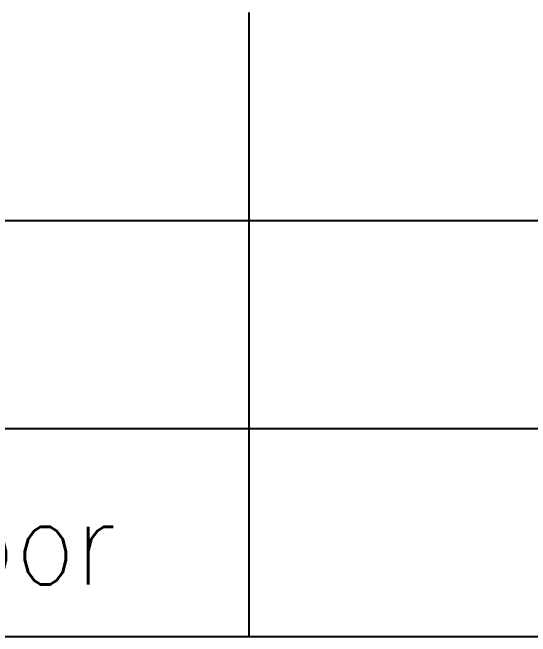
# Paper-space layout 'Lista de piezas separada' of a CAD drawing. Header units: millimetres. Extents: x 0 to 210, y 0 to 297.
# Drawn here: x 37.31 to 52.24, y 35 to 53 of the extents above; entities that cross this region are included whole.
import ezdxf

# ---------------------------------------------------------------- set-up
doc = ezdxf.new("R2010")
doc.units = ezdxf.units.MM
doc.header["$LTSCALE"] = 0.4
doc.layers.add('Cajetín fino', color=5, linetype='Continuous')
doc.layers.add('Cajetín grueso', color=7, linetype='Continuous')
doc.styles.add('UNE25', font='romans.shx', dxfattribs={"width": 0.9, "height": 2.5})

psp = doc.layouts.new('Lista de piezas separada')

# ---------------------------------------------------------------- linework, layer by layer
at = {"layer": 'Cajetín fino'}
psp.add_line((20, 41), (90, 41), dxfattribs=at)
at = {"layer": 'Cajetín grueso'}
for p, q in [((44.134, 35), (44.134, 53)), ((20, 47), (200, 47)), ((20, 35), (200, 35))]:
    psp.add_line(p, q, dxfattribs=at)

# ---------------------------------------------------------------- texts
at = {"layer": 'Cajetín fino', "style": 'UNE25', "width": 0.85}
psp.add_text('Aprobado por', height=2.5, dxfattribs=at).set_placement((21, 36.5))

doc.saveas('drawing.dxf')
